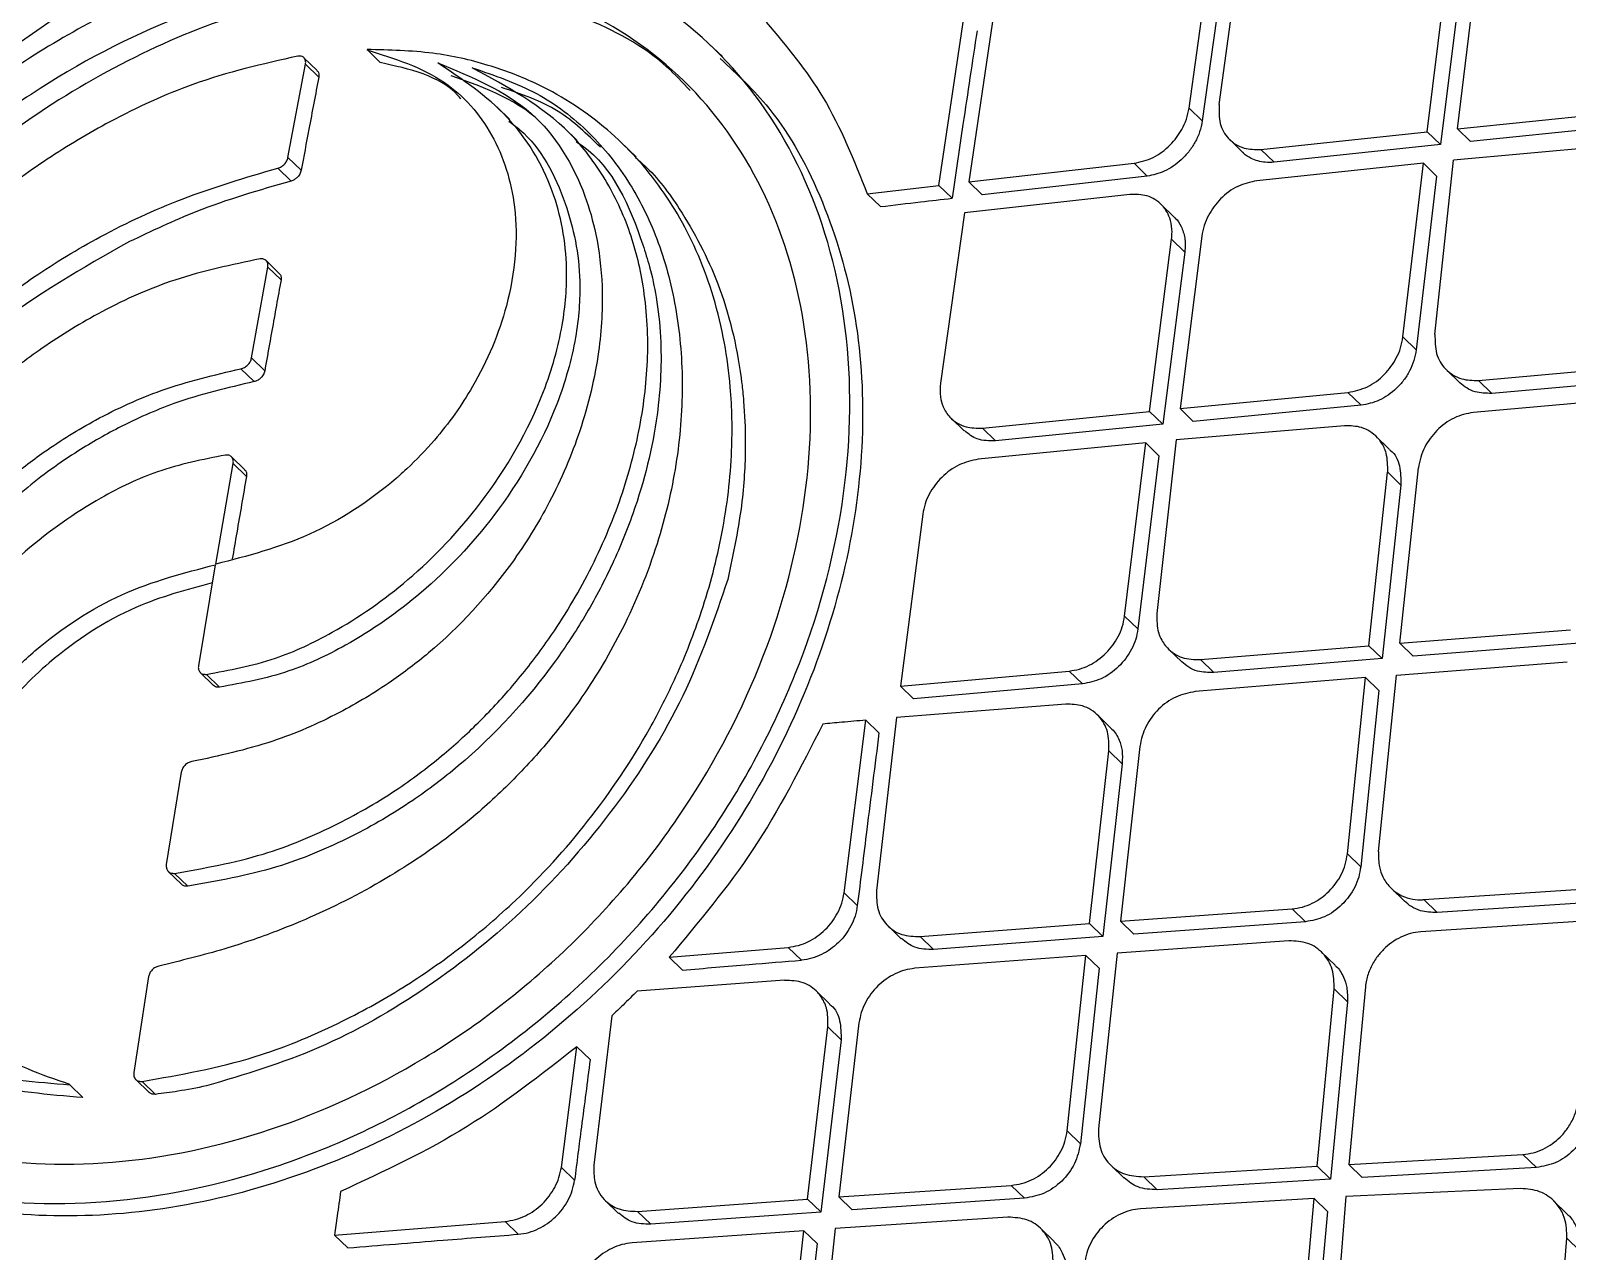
# Model space of a CAD drawing. Extents: x 400 to 501, y 484 to 634.
# Drawn here: x 487.409 to 488.8, y 518.386 to 519.491 of the extents above; entities that cross this region are included whole.
import ezdxf

# ---------------------------------------------------------------- set-up
doc = ezdxf.new("R2010")
doc.units = 0
doc.header["$MEASUREMENT"] = 0
doc.layers.add('DIM', color=3, linetype='Continuous')
doc.layers.add('GEOMETRY', color=3, linetype='Continuous', lineweight=25)

# ---------------------------------------------------------------- blocks, each defined once
blk = doc.blocks.new('2026 GRANDEE')
at = {"layer": 'GEOMETRY', "ltscale": 16}
for p, q in [((38.0328, -77.4193), (38.0542, -77.2648)), ((38.06, -77.4162), (38.0812, -77.2615)), ((38.0662, -77.2764), (38.0447, -77.4309)), ((38.2757, -77.438), (38.295, -77.2814)), ((38.2483, -77.4408), (38.2678, -77.2844)), ((38.2798, -77.2961), (38.2603, -77.4524)), ((37.0073, -77.3369), (36.8959, -77.4144)), ((37.856, -77.3329), (37.8333, -77.4862)), ((37.8062, -77.4894), (37.8289, -77.3377)), ((37.6103, -77.3726), (37.5977, -77.3608)), ((37.2433, -77.3854), (37.2313, -77.3737)), ((37.3005, -77.378), (37.2885, -77.3663)), ((37.2169, -77.4641), (37.2328, -77.3796)), ((37.2448, -77.3913), (37.2328, -77.3796)), ((37.4179, -77.4298), (37.406, -77.4182)), ((38.0328, -77.4193), (38.0447, -77.4309)), ((38.2757, -77.438), (38.4268, -77.4226)), ((38.4388, -77.4342), (38.2877, -77.4496)), ((37.4787, -77.4486), (37.4667, -77.437)), ((38.0696, -77.4479), (38.0815, -77.4595)), ((38.0978, -77.4568), (38.2483, -77.4408)), ((38.2483, -77.4408), (38.2603, -77.4524)), ((38.2877, -77.4496), (38.2757, -77.438)), ((37.5321, -77.4636), (37.5202, -77.452)), ((38.1097, -77.4684), (38.0978, -77.4568)), ((38.2603, -77.4524), (38.1097, -77.4684)), ((38.4239, -77.4528), (38.2723, -77.4665)), ((37.2198, -77.4854), (37.2078, -77.4737)), ((37.2289, -77.4757), (37.2169, -77.4641)), ((37.8333, -77.4862), (37.9829, -77.4693)), ((37.9829, -77.4693), (37.9949, -77.481)), ((38.2449, -77.4693), (38.0941, -77.4851)), ((38.2263, -77.6266), (38.2449, -77.4693)), ((38.2568, -77.4809), (38.2449, -77.4693)), ((38.2554, -77.6243), (38.2723, -77.4665)), ((37.7414, -77.4969), (37.8062, -77.4894)), ((37.8062, -77.4894), (37.8182, -77.501)), ((37.8333, -77.4862), (37.8453, -77.4979)), ((37.9949, -77.481), (37.8453, -77.4979)), ((38.2568, -77.4809), (38.2384, -77.6383)), ((37.7533, -77.5086), (37.7414, -77.4969)), ((37.9791, -77.4975), (37.8293, -77.5142)), ((37.8293, -77.5142), (37.8077, -77.6685)), ((38.0193, -77.518), (38.0072, -77.5063)), ((37.997, -77.694), (38.0169, -77.5381)), ((38.0169, -77.5381), (38.0289, -77.5497)), ((38.0443, -77.5352), (38.0246, -77.6913)), ((37.209, -77.569), (37.1971, -77.5574)), ((38.0289, -77.5497), (38.009, -77.7057)), ((37.1839, -77.6456), (37.1987, -77.5634)), ((37.2106, -77.575), (37.1987, -77.5634)), ((38.2263, -77.6266), (38.2384, -77.6383)), ((37.1862, -77.667), (37.1743, -77.6554)), ((37.1959, -77.6573), (37.1839, -77.6456)), ((38.2659, -77.6564), (38.2779, -77.6681)), ((38.2948, -77.666), (38.4463, -77.6525)), ((38.3068, -77.6777), (38.2948, -77.666)), ((38.4583, -77.6642), (38.3068, -77.6777)), ((38.0246, -77.6913), (38.1766, -77.6768)), ((38.1766, -77.6768), (38.1886, -77.6885)), ((38.4434, -77.6815), (38.2902, -77.6949)), ((37.8456, -77.7091), (37.997, -77.694)), ((37.997, -77.694), (38.009, -77.7057)), ((38.0246, -77.6913), (38.0366, -77.703)), ((38.1886, -77.6885), (38.0366, -77.703)), ((37.8173, -77.7002), (37.8292, -77.7117)), ((37.8456, -77.7091), (37.8576, -77.7208)), ((38.009, -77.7057), (37.8576, -77.7208)), ((38.1736, -77.707), (38.0211, -77.7198)), ((37.9935, -77.7224), (37.8418, -77.7373)), ((37.9744, -77.8793), (37.9935, -77.7224)), ((37.9935, -77.7224), (38.0055, -77.7341)), ((38.0211, -77.7198), (38.0037, -77.8771)), ((38.214, -77.7282), (38.202, -77.7165)), ((37.1777, -77.7468), (37.1657, -77.7351)), ((38.0055, -77.7341), (37.9864, -77.8909)), ((37.1517, -77.8323), (37.1674, -77.7412)), ((37.1793, -77.7529), (37.1674, -77.7412)), ((38.1955, -77.9062), (38.2125, -77.7491)), ((38.2126, -77.7491), (38.2246, -77.7608)), ((38.2235, -77.904), (38.2405, -77.7451)), ((38.2246, -77.7608), (38.2076, -77.9179)), ((37.7916, -77.7871), (37.7714, -77.9427)), ((37.1511, -77.8329), (37.1358, -77.9243)), ((37.9744, -77.8793), (37.9864, -77.8909)), ((38.2235, -77.904), (38.378, -77.8918)), ((38.0432, -77.9188), (38.1955, -77.9062)), ((38.2076, -77.9179), (38.1955, -77.9062)), ((38.2356, -77.9157), (38.2235, -77.904)), ((38.3901, -77.9036), (38.2356, -77.9157)), ((38.0141, -77.9092), (38.0262, -77.9209)), ((38.0432, -77.9188), (38.0552, -77.9305)), ((38.2076, -77.9179), (38.0552, -77.9305)), ((38.2205, -77.9329), (38.3752, -77.9209)), ((37.1375, -77.9305), (37.1494, -77.9421)), ((37.1549, -77.9438), (37.143, -77.9321)), ((37.7714, -77.9427), (37.9243, -77.9291)), ((37.9243, -77.9291), (37.9363, -77.9407)), ((38.1925, -77.9351), (38.0384, -77.9477)), ((38.1761, -78.0946), (38.1925, -77.9351)), ((38.1925, -77.9351), (38.2046, -77.9468)), ((38.2044, -78.0925), (38.2205, -77.9329)), ((37.7714, -77.9427), (37.7834, -77.9544)), ((37.9363, -77.9407), (37.7834, -77.9544)), ((38.2046, -77.9468), (38.1882, -78.1063)), ((37.9211, -77.9591), (37.7678, -77.9711)), ((37.7204, -78.1299), (37.74, -77.9736)), ((37.74, -77.9736), (37.752, -77.9852)), ((37.7678, -77.9711), (37.7498, -78.1279)), ((37.9617, -77.9804), (37.9497, -77.9687)), ((37.9426, -78.1578), (37.9602, -78.0013)), ((37.9602, -78.0013), (37.9722, -78.013)), ((37.9883, -77.9975), (37.9707, -78.1557)), ((37.9722, -78.013), (37.9546, -78.1695)), ((37.1202, -78.0208), (37.1067, -78.1043)), ((38.1761, -78.0946), (38.1882, -78.1063)), ((37.1085, -78.1106), (37.1204, -78.1222)), ((37.1262, -78.1239), (37.1142, -78.1123)), ((37.7324, -78.1415), (37.7204, -78.1299)), ((38.2156, -78.1258), (38.2277, -78.1375)), ((38.2453, -78.1361), (38.4015, -78.1257)), ((38.2574, -78.1478), (38.2453, -78.1361)), ((38.4136, -78.1374), (38.2574, -78.1478)), ((37.7893, -78.1696), (37.9426, -78.1578)), ((37.9426, -78.1578), (37.9546, -78.1695)), ((37.9707, -78.1557), (38.1261, -78.1444)), ((37.9707, -78.1557), (37.9828, -78.1674)), ((38.1381, -78.1561), (37.9828, -78.1674)), ((38.1261, -78.1444), (38.1381, -78.1561)), ((38.3989, -78.155), (38.2425, -78.1652)), ((37.7602, -78.1599), (37.7722, -78.1715)), ((37.7893, -78.1696), (37.8014, -78.1813)), ((37.9546, -78.1695), (37.8014, -78.1813)), ((37.5621, -78.1883), (37.6699, -78.1793)), ((37.6699, -78.1793), (37.6819, -78.1909)), ((37.9676, -78.1845), (37.9507, -78.3435)), ((38.1231, -78.1734), (37.9676, -78.1845)), ((38.1649, -78.1954), (38.1528, -78.1837)), ((37.5741, -78.1999), (37.5621, -78.1883)), ((37.9394, -78.1866), (37.7845, -78.1983)), ((37.9223, -78.3453), (37.9394, -78.1866)), ((37.9515, -78.1983), (37.9344, -78.3571)), ((37.9514, -78.1983), (37.9394, -78.1866)), ((37.0907, -78.2058), (37.0773, -78.2927)), ((37.6666, -78.2091), (37.5331, -78.2189)), ((37.7073, -78.2306), (37.6953, -78.2189)), ((38.1488, -78.3775), (38.1641, -78.217)), ((38.1641, -78.217), (38.1761, -78.2287)), ((38.1924, -78.2151), (38.1774, -78.3758)), ((37.51, -78.2413), (37.4939, -78.3766)), ((38.1761, -78.2287), (38.1609, -78.3893)), ((37.6874, -78.4073), (37.7057, -78.2514)), ((37.7057, -78.2514), (37.7177, -78.2631)), ((37.7339, -78.2477), (37.7157, -78.4053)), ((37.4644, -78.3785), (37.4785, -78.2693)), ((37.4785, -78.2693), (37.4905, -78.2809)), ((37.7177, -78.2631), (37.6994, -78.419)), ((37.0313, -78.3154), (37.0193, -78.3038)), ((37.0791, -78.2989), (37.0911, -78.3106)), ((37.0969, -78.3124), (37.0849, -78.3007)), ((37.9223, -78.3453), (37.9344, -78.3571)), ((37.4644, -78.3785), (37.4764, -78.3901)), ((37.9618, -78.3766), (37.9739, -78.3884)), ((37.9917, -78.3871), (38.1488, -78.3775)), ((38.1488, -78.3775), (38.1609, -78.3892)), ((38.1774, -78.3758), (38.3351, -78.3668)), ((38.1774, -78.3758), (38.1895, -78.3876)), ((38.3472, -78.3786), (38.1895, -78.3876)), ((38.3351, -78.3668), (38.3472, -78.3786)), ((38.0038, -78.3988), (37.9917, -78.3871)), ((38.1609, -78.3893), (38.0038, -78.3988)), ((37.5334, -78.4184), (37.6874, -78.4073)), ((37.6874, -78.4073), (37.6994, -78.4189)), ((37.7157, -78.4053), (37.8718, -78.3948)), ((37.7157, -78.4053), (37.7277, -78.417)), ((37.8839, -78.4065), (37.7277, -78.417)), ((37.8718, -78.3948), (37.8839, -78.4065)), ((38.1461, -78.4067), (37.9888, -78.4161)), ((38.1315, -78.5678), (38.1461, -78.4067)), ((38.1582, -78.4185), (38.1461, -78.4067)), ((38.1747, -78.405), (38.1618, -78.5667)), ((38.3329, -78.3977), (38.1747, -78.405)), ((37.5042, -78.4085), (37.5163, -78.4202)), ((37.5334, -78.4184), (37.5455, -78.43)), ((37.6994, -78.419), (37.5455, -78.43)), ((38.1582, -78.4185), (38.1436, -78.5796)), ((38.3749, -78.4205), (38.3628, -78.4087)), ((37.2591, -78.4398), (37.4134, -78.4275)), ((37.4254, -78.4391), (37.4134, -78.4275)), ((37.6841, -78.4359), (37.5284, -78.4469)), ((37.6663, -78.5939), (37.6841, -78.4359)), ((37.6841, -78.4359), (37.6961, -78.4476)), ((37.7124, -78.434), (37.6948, -78.5922)), ((37.8688, -78.4236), (37.7124, -78.434)), ((37.9106, -78.4458), (37.8985, -78.434)), ((37.2591, -78.4398), (37.2711, -78.4514)), ((37.6961, -78.4476), (37.6784, -78.6057)), ((38.362, -78.604), (38.3748, -78.4427)), ((38.3748, -78.4427), (38.3869, -78.4545))]:
    blk.add_line(p, q, dxfattribs=at)
for points, knots in [([(39.3344, -73.6754), (39.0943, -73.989), (38.614, -74.6164), (37.8515, -75.526), (37.0585, -76.4108), (36.2329, -77.2665), (35.3771, -78.0921), (34.4922, -78.8851), (33.5825, -79.6476), (32.9551, -80.1279), (32.6415, -80.3679)], [0, 0, 0, 0, 0.124824, 0.249783, 0.374855, 0.499996, 0.625137, 0.750211, 0.875173, 1, 1, 1, 1]), ([(40.1497, -73.709), (40.0127, -73.8419), (39.7344, -74.112), (39.3257, -74.5096), (38.9336, -74.8911), (38.5729, -75.2424), (38.2434, -75.5632), (37.9632, -75.8359), (37.7285, -76.0643), (37.5351, -76.2523), (37.361, -76.4215), (37.2052, -76.5728), (37.0576, -76.7162), (36.8887, -76.8801), (36.6825, -77.0802), (36.4323, -77.3228), (36.1506, -77.5956), (35.8375, -77.8988), (35.4928, -78.2323), (35.1244, -78.5882), (34.7337, -78.9655), (34.3219, -79.3632), (33.8821, -79.7881), (33.4291, -80.2259), (33.123, -80.5224), (32.9727, -80.668)], [0, 0, 0, 0, 0.057285, 0.116397, 0.171134, 0.221513, 0.267531, 0.309184, 0.338855, 0.365836, 0.39013, 0.411737, 0.431012, 0.451894, 0.482374, 0.517226, 0.556449, 0.600044, 0.64801, 0.700352, 0.753718, 0.810985, 0.872139, 0.937203, 1, 1, 1, 1]), ([(36.6465, -77.753), (36.6725, -77.7051), (36.7246, -77.6093), (36.8396, -77.481), (36.972, -77.3749), (37.1165, -77.299), (37.2628, -77.2594), (37.402, -77.2595), (37.5251, -77.2999), (37.6247, -77.3778), (37.6944, -77.4888), (37.7289, -77.6253), (37.7251, -77.7772), (37.6823, -77.9329), (37.603, -78.0812), (37.4917, -78.2114), (37.3562, -78.3149), (37.2056, -78.3844), (37.0511, -78.416), (36.9037, -78.4085), (36.7744, -78.3627), (36.6728, -78.2824), (36.6054, -78.1734), (36.5778, -78.0432), (36.588, -77.8996), (36.627, -77.8019), (36.6465, -77.753)], [0, 0, 0, 0, 0.041607, 0.083241, 0.124868, 0.166463, 0.208051, 0.249701, 0.291426, 0.333201, 0.37497, 0.4167, 0.458391, 0.500024, 0.541607, 0.583193, 0.624799, 0.666416, 0.708056, 0.749714, 0.791382, 0.833124, 0.874939, 0.916728, 0.958401, 1, 1, 1, 1]), ([(36.6768, -77.7574), (36.7012, -77.7124), (36.75, -77.6223), (36.8579, -77.5018), (36.9823, -77.4022), (37.118, -77.3312), (37.2556, -77.2943), (37.3864, -77.2946), (37.5021, -77.3328), (37.5958, -77.406), (37.6611, -77.5101), (37.6933, -77.638), (37.6895, -77.7803), (37.6492, -77.9262), (37.5746, -78.0653), (37.4701, -78.1874), (37.3429, -78.2846), (37.2018, -78.35), (37.057, -78.3799), (36.9189, -78.3731), (36.7978, -78.3302), (36.7024, -78.2548), (36.639, -78.1525), (36.6129, -78.0301), (36.6223, -77.8951), (36.6587, -77.8033), (36.6768, -77.7574)], [0, 0, 0, 0, 0.04161, 0.083271, 0.124923, 0.166513, 0.208078, 0.24971, 0.291446, 0.33324, 0.375013, 0.41673, 0.458406, 0.500035, 0.541625, 0.583217, 0.624828, 0.666452, 0.708096, 0.749746, 0.791398, 0.83314, 0.874969, 0.916762, 0.958421, 1, 1, 1, 1]), ([(37.581, -77.4035), (37.5742, -77.3962), (37.5473, -77.3671), (37.4852, -77.3349), (37.398, -77.3091), (37.3012, -77.3059), (37.1998, -77.3233), (37.0968, -77.3613), (36.9963, -77.4172), (36.9017, -77.4891), (36.8166, -77.5739), (36.7429, -77.6684), (36.7073, -77.7362), (36.6895, -77.77)], [0, 0, 0, 0, 0.032635, 0.129207, 0.226183, 0.322566, 0.419507, 0.516148, 0.612789, 0.709398, 0.806129, 0.903164, 1, 1, 1, 1]), ([(37.65, -77.3417), (37.6683, -77.3634), (37.7063, -77.4088), (37.7294, -77.4668), (37.7414, -77.4969)], [0, 0, 0, 0, 0.480997, 1, 1, 1, 1]), ([(37.8408, -77.3493), (37.8365, -77.3776), (37.8289, -77.428), (37.8215, -77.4787), (37.8182, -77.501)], [0, 0, 0, 0, 0.56, 1, 1, 1, 1]), ([(37.2258, -77.3723), (37.1941, -77.3795), (37.1373, -77.3923), (37.0608, -77.4276), (36.9991, -77.4643), (36.9463, -77.5029), (36.8892, -77.5527), (36.8293, -77.6172), (36.7803, -77.6862), (36.7452, -77.7494), (36.72, -77.8064), (36.7006, -77.868), (36.6901, -77.9262), (36.6874, -77.9739), (36.6887, -78.0084), (36.6922, -78.0383), (36.6979, -78.067), (36.7072, -78.0973), (36.7186, -78.1251), (36.732, -78.1505), (36.7557, -78.1864), (36.7959, -78.2292), (36.8584, -78.2688), (36.933, -78.2965), (36.9891, -78.3012), (37.0193, -78.3038)], [0, 0, 0, 0, 0.06982, 0.125018, 0.168081, 0.209756, 0.250069, 0.311171, 0.374952, 0.41105, 0.452572, 0.499902, 0.544751, 0.580563, 0.607253, 0.624872, 0.651748, 0.677715, 0.702742, 0.726805, 0.749889, 0.811738, 0.874793, 0.932596, 1, 1, 1, 1]), ([(37.6083, -77.3745), (37.6236, -77.3888), (37.6619, -77.4246), (37.7036, -77.5025), (37.733, -77.6017), (37.7406, -77.7116), (37.7263, -77.827), (37.6907, -77.943), (37.6345, -78.0548), (37.5596, -78.1581), (37.469, -78.2485), (37.366, -78.323), (37.2546, -78.3785), (37.1393, -78.4133), (37.0249, -78.426), (36.9159, -78.4172), (36.8182, -78.3858), (36.746, -78.3463), (36.7146, -78.3115), (36.7044, -78.3002)], [0, 0, 0, 0, 0.0412434, 0.1033253, 0.1650449, 0.227111, 0.2889932, 0.3508741, 0.4129274, 0.4746542, 0.5367461, 0.5985251, 0.6604909, 0.7225063, 0.7843082, 0.8463892, 0.9080984, 0.9701605, 1, 1, 1, 1]), ([(37.0849, -78.3007), (37.1191, -78.2947), (37.1785, -78.2843), (37.258, -78.2517), (37.3206, -78.2172), (37.3746, -78.1795), (37.432, -78.1303), (37.4912, -78.0654), (37.538, -77.9955), (37.5706, -77.9309), (37.5938, -77.8716), (37.6119, -77.8026), (37.6199, -77.7343), (37.6187, -77.6768), (37.6125, -77.6306), (37.6029, -77.5907), (37.5893, -77.5529), (37.5725, -77.519), (37.5459, -77.4779), (37.504, -77.4333), (37.45, -77.3991), (37.3969, -77.3791), (37.3467, -77.3677), (37.3086, -77.3668), (37.2885, -77.3663)], [0, 0, 0, 0, 0.071765, 0.125006, 0.16829, 0.20998, 0.250058, 0.311062, 0.374943, 0.409259, 0.450926, 0.499892, 0.55297, 0.594623, 0.624816, 0.657688, 0.689468, 0.720167, 0.749798, 0.811119, 0.874697, 0.911518, 0.953228, 1, 1, 1, 1]), ([(37.3527, -77.3785), (37.383, -77.3909), (37.4413, -77.4149), (37.4812, -77.4798), (37.4972, -77.5363), (37.5029, -77.5832), (37.4996, -77.6431), (37.4839, -77.7097), (37.4562, -77.7747), (37.4129, -77.8448), (37.3625, -77.8997), (37.3073, -77.9416), (37.2602, -77.9698), (37.1992, -77.9963), (37.1543, -78.0059), (37.1299, -78.0111)], [0, 0, 0, 0, 0.129754, 0.249537, 0.294656, 0.351578, 0.419906, 0.500034, 0.573309, 0.63936, 0.749656, 0.792268, 0.848294, 0.917243, 1, 1, 1, 1]), ([(37.143, -77.9321), (37.1638, -77.9283), (37.2022, -77.9212), (37.2649, -77.8919), (37.3301, -77.8465), (37.3992, -77.7732), (37.4459, -77.6915), (37.4666, -77.6183), (37.4716, -77.5556), (37.4586, -77.4879), (37.4181, -77.4226), (37.3748, -77.3934), (37.3527, -77.3785)], [0, 0, 0, 0, 0.0827335, 0.1518486, 0.2504671, 0.3618938, 0.499977, 0.5788338, 0.6470048, 0.7497911, 0.872792, 1, 1, 1, 1]), ([(37.2884, -77.3666), (37.3132, -77.3744), (37.3593, -77.3889), (37.4049, -77.4411), (37.4274, -77.511), (37.4208, -77.5925), (37.3902, -77.6659), (37.3555, -77.7146), (37.3311, -77.74), (37.3194, -77.7507), (37.3162, -77.7535), (37.3154, -77.7542), (37.2911, -77.7752), (37.2366, -77.8104), (37.1801, -77.825), (37.1517, -77.8323)], [0, 0, 0, 0, 0.134297, 0.249137, 0.364308, 0.498759, 0.6074, 0.685672, 0.73276, 0.744881, 0.748075, 0.749211, 0.74935, 0.874263, 1, 1, 1, 1]), ([(37.2328, -77.3796), (37.2329, -77.3785), (37.2331, -77.3763), (37.2316, -77.3737), (37.2291, -77.3721), (37.2269, -77.3722), (37.2258, -77.3723)], [0, 0, 0, 0, 0.250537, 0.5005, 0.750359, 1, 1, 1, 1]), ([(37.3734, -77.411), (37.3726, -77.41), (37.3552, -77.3901), (37.3271, -77.384), (37.3004, -77.3782)], [0, 0, 0, 0, 0.0499501, 1, 1, 1, 1]), ([(37.3837, -77.3829), (37.4037, -77.3897), (37.4431, -77.403), (37.4908, -77.4399), (37.5276, -77.4861), (37.5542, -77.5409), (37.5702, -77.603), (37.5757, -77.6708), (37.57, -77.7418), (37.5525, -77.8162), (37.5234, -77.8876), (37.4877, -77.9481), (37.4513, -77.9955), (37.4149, -78.0346), (37.3696, -78.0748), (37.3119, -78.1151), (37.2546, -78.1451), (37.2027, -78.1665), (37.1555, -78.1828), (37.1198, -78.1914), (37.0999, -78.1962)], [0, 0, 0, 0, 0.065194, 0.128364, 0.190127, 0.250499, 0.313175, 0.375745, 0.438233, 0.500702, 0.568919, 0.62554, 0.667532, 0.70929, 0.75054, 0.809494, 0.875552, 0.906193, 0.947652, 1, 1, 1, 1]), ([(37.1142, -78.1123), (37.141, -78.1076), (37.1906, -78.0989), (37.2593, -78.0704), (37.3142, -78.0385), (37.3569, -78.0062), (37.3918, -77.9742), (37.4227, -77.9406), (37.4563, -77.8972), (37.4898, -77.8422), (37.5182, -77.7772), (37.5362, -77.7116), (37.5443, -77.6466), (37.5411, -77.586), (37.5278, -77.5304), (37.5052, -77.4826), (37.4625, -77.4255), (37.4154, -77.4), (37.3837, -77.3829)], [0, 0, 0, 0, 0.0792119, 0.1470674, 0.2041538, 0.2498411, 0.2886851, 0.3287797, 0.3697505, 0.4336024, 0.5002019, 0.5626948, 0.6251904, 0.6923632, 0.7499769, 0.8109129, 0.8729076, 1, 1, 1, 1]), ([(37.2448, -77.3913), (37.2418, -77.407), (37.2364, -77.4351), (37.2312, -77.4633), (37.2289, -77.4757)], [0, 0, 0, 0, 0.56, 1, 1, 1, 1]), ([(37.2431, -77.3855), (37.2434, -77.3857), (37.2443, -77.3863), (37.245, -77.3884), (37.2448, -77.3903), (37.2448, -77.3913)], [0, 0, 0, 0, 0.1486348, 0.573709, 1, 1, 1, 1]), ([(37.4512, -77.4383), (37.4505, -77.4375), (37.4286, -77.4129), (37.3961, -77.4013), (37.3647, -77.3901)], [0, 0, 0, 0, 0.031903, 1, 1, 1, 1]), ([(37.4998, -77.4548), (37.4877, -77.443), (37.4625, -77.4183), (37.4281, -77.4067), (37.4102, -77.4007)], [0, 0, 0, 0, 0.479377, 1, 1, 1, 1]), ([(37.9829, -77.4693), (37.9888, -77.468), (38.0004, -77.4654), (38.0159, -77.4537), (38.0254, -77.4409), (38.0308, -77.4292), (38.0321, -77.4227), (38.0328, -77.4193)], [0, 0, 0, 0, 0.251333, 0.49913, 0.724415, 0.856033, 1, 1, 1, 1]), ([(38.06, -77.4162), (38.0598, -77.4221), (38.0596, -77.4338), (38.0665, -77.4457), (38.0748, -77.4524), (38.0843, -77.4568), (38.0925, -77.4568), (38.0978, -77.4568)], [0, 0, 0, 0, 0.249842, 0.499344, 0.639019, 0.769178, 1, 1, 1, 1]), ([(37.4168, -77.4311), (37.4202, -77.4337), (37.444, -77.4515), (37.4697, -77.5), (37.4836, -77.5667), (37.4786, -77.6296), (37.458, -77.7028), (37.4113, -77.7846), (37.3422, -77.8581), (37.2769, -77.9035), (37.2142, -77.9329), (37.1758, -77.9399), (37.1549, -77.9438)], [0, 0, 0, 0, 0.022856, 0.160067, 0.275354, 0.351677, 0.439906, 0.594773, 0.719528, 0.829964, 0.907358, 1, 1, 1, 1]), ([(38.0447, -77.4309), (38.0441, -77.4342), (38.0428, -77.4408), (38.0384, -77.4504), (38.0327, -77.4589), (38.0237, -77.4685), (38.0109, -77.4775), (38.0001, -77.4799), (37.9949, -77.481)], [0, 0, 0, 0, 0.140711, 0.276987, 0.408836, 0.536265, 0.776808, 1, 1, 1, 1]), ([(37.4778, -77.4497), (37.4798, -77.451), (37.5103, -77.4709), (37.5293, -77.5148), (37.5452, -77.565), (37.5511, -77.5927), (37.556, -77.6368), (37.553, -77.7024), (37.5356, -77.7733), (37.5105, -77.8343), (37.4868, -77.8789), (37.4451, -77.9425), (37.3921, -78.0002), (37.3268, -78.0497), (37.2717, -78.0819), (37.2028, -78.1105), (37.153, -78.1192), (37.1262, -78.1239)], [0, 0, 0, 0, 0.009547, 0.148014, 0.174038, 0.208655, 0.251838, 0.332314, 0.431976, 0.486156, 0.5377, 0.586268, 0.715476, 0.767542, 0.832563, 0.909829, 1, 1, 1, 1]), ([(38.1097, -77.4684), (38.107, -77.4685), (38.0996, -77.4689), (38.0902, -77.4658), (38.0837, -77.4621), (38.0818, -77.4596), (38.0816, -77.4594)], [0, 0, 0, 0, 0.248705, 0.681632, 0.96816, 1, 1, 1, 1]), ([(36.9197, -78.2829), (36.8995, -78.2756), (36.8593, -78.2612), (36.8107, -78.224), (36.7729, -78.1776), (36.7467, -78.1228), (36.732, -78.0619), (36.7279, -77.9748), (36.747, -77.8788), (36.79, -77.7837), (36.8341, -77.7153), (36.8844, -77.6566), (36.9358, -77.6094), (36.9898, -77.5691), (37.0505, -77.5325), (37.1249, -77.498), (37.1789, -77.4822), (37.2078, -77.4737)], [0, 0, 0, 0, 0.063374, 0.126016, 0.188529, 0.250442, 0.313233, 0.375705, 0.500277, 0.569246, 0.633507, 0.694135, 0.750208, 0.796792, 0.853759, 0.921501, 1, 1, 1, 1]), ([(37.2078, -77.4737), (37.2089, -77.4734), (37.211, -77.4726), (37.2138, -77.4702), (37.216, -77.4672), (37.2166, -77.4651), (37.2169, -77.4641)], [0, 0, 0, 0, 0.253013, 0.503608, 0.752579, 1, 1, 1, 1]), ([(37.2289, -77.4757), (37.2285, -77.4769), (37.2278, -77.4793), (37.2253, -77.4823), (37.2226, -77.4844), (37.2207, -77.4851), (37.2198, -77.4854)], [0, 0, 0, 0, 0.2794097, 0.5589662, 0.7791246, 1, 1, 1, 1]), ([(37.5316, -77.4642), (37.5343, -77.4665), (37.5496, -77.4796), (37.5767, -77.5163), (37.6097, -77.5787), (37.6236, -77.6354), (37.6279, -77.6694), (37.6287, -77.6765), (37.6303, -77.6939), (37.6316, -77.7267), (37.629, -77.7804), (37.6201, -77.8224), (37.6151, -77.8461)], [0, 0, 0, 0, 0.028912, 0.165033, 0.364286, 0.58157, 0.594487, 0.611403, 0.632317, 0.719015, 0.841598, 1, 1, 1, 1]), ([(37.2198, -77.4854), (37.191, -77.4937), (37.1418, -77.5078), (37.0933, -77.5308), (37.0733, -77.5403)], [0, 0, 0, 0, 0.586688, 1, 1, 1, 1]), ([(38.0941, -77.4851), (38.0883, -77.4864), (38.0766, -77.4889), (38.0608, -77.5008), (38.0512, -77.5139), (38.0461, -77.5257), (38.0449, -77.532), (38.0443, -77.5352)], [0, 0, 0, 0, 0.250143, 0.499251, 0.736704, 0.865247, 1, 1, 1, 1]), ([(37.7533, -77.5086), (37.7654, -77.5071), (37.787, -77.5046), (37.8087, -77.5021), (37.8182, -77.501)], [0, 0, 0, 0, 0.56, 1, 1, 1, 1]), ([(38.0169, -77.5381), (38.0171, -77.5359), (38.0177, -77.53), (38.016, -77.5188), (38.0104, -77.5086), (38.0022, -77.502), (37.9927, -77.4975), (37.9845, -77.4975), (37.9791, -77.4975)], [0, 0, 0, 0, 0.093397, 0.250708, 0.499939, 0.634938, 0.763449, 1, 1, 1, 1]), ([(38.0192, -77.5181), (38.0196, -77.5184), (38.0223, -77.5205), (38.026, -77.5267), (38.0296, -77.537), (38.0292, -77.5453), (38.0289, -77.5497)], [0, 0, 0, 0, 0.040233, 0.327624, 0.647565, 1, 1, 1, 1]), ([(37.0733, -77.5403), (37.0309, -77.5643), (36.9554, -77.607), (36.8626, -77.6989), (36.8232, -77.7643), (36.8035, -77.797)], [0, 0, 0, 0, 0.391322, 0.696056, 1, 1, 1, 1]), ([(37.1916, -77.5559), (37.1659, -77.5612), (37.118, -77.5711), (37.0512, -77.6006), (36.997, -77.6337), (36.954, -77.6667), (36.9186, -77.6993), (36.8872, -77.7331), (36.8377, -77.7954), (36.7954, -77.8717), (36.7689, -77.9558), (36.7589, -78.0193), (36.7605, -78.0784), (36.7729, -78.1332), (36.7954, -78.1808), (36.8387, -78.238), (36.8873, -78.2649), (36.9197, -78.2829)], [0, 0, 0, 0, 0.07834, 0.145777, 0.203106, 0.249968, 0.28944, 0.329948, 0.371278, 0.499991, 0.562545, 0.625022, 0.693138, 0.749874, 0.812208, 0.874712, 1, 1, 1, 1]), ([(37.1987, -77.5634), (37.1988, -77.5623), (37.1989, -77.56), (37.1974, -77.5574), (37.1949, -77.5558), (37.1927, -77.5558), (37.1916, -77.5559)], [0, 0, 0, 0, 0.250531, 0.500449, 0.750298, 1, 1, 1, 1]), ([(37.2089, -77.5692), (37.2092, -77.5693), (37.2101, -77.57), (37.2108, -77.5721), (37.2107, -77.5741), (37.2106, -77.575)], [0, 0, 0, 0, 0.150495, 0.574629, 1, 1, 1, 1]), ([(37.2106, -77.575), (37.2078, -77.5904), (37.2029, -77.6177), (37.198, -77.6452), (37.1959, -77.6573)], [0, 0, 0, 0, 0.56, 1, 1, 1, 1]), ([(38.1766, -77.6768), (38.1826, -77.6756), (38.1944, -77.6731), (38.2101, -77.6613), (38.2196, -77.6482), (38.2247, -77.6364), (38.2258, -77.63), (38.2264, -77.6266)], [0, 0, 0, 0, 0.25294, 0.499293, 0.73302, 0.862467, 1, 1, 1, 1]), ([(38.2554, -77.6243), (38.2554, -77.6303), (38.2555, -77.6421), (38.2629, -77.6543), (38.2715, -77.6612), (38.2814, -77.6658), (38.2896, -77.6659), (38.2948, -77.666)], [0, 0, 0, 0, 0.2497, 0.499214, 0.642051, 0.773272, 1, 1, 1, 1]), ([(38.2384, -77.6383), (38.2378, -77.6416), (38.2367, -77.648), (38.2327, -77.6574), (38.2273, -77.6659), (38.2185, -77.6757), (38.2054, -77.6851), (38.1941, -77.6874), (38.1886, -77.6885)], [0, 0, 0, 0, 0.134719, 0.26667, 0.395885, 0.522395, 0.766307, 1, 1, 1, 1]), ([(36.9519, -78.2885), (36.9209, -78.2751), (36.8601, -78.249), (36.8219, -78.1876), (36.8078, -78.143), (36.8026, -78.1178), (36.799, -78.0796), (36.8024, -78.0247), (36.8177, -77.9652), (36.8397, -77.9134), (36.861, -77.8745), (36.8979, -77.8196), (36.944, -77.7702), (36.9995, -77.7274), (37.046, -77.6987), (37.1061, -77.6713), (37.1502, -77.661), (37.1743, -77.6554)], [0, 0, 0, 0, 0.12746, 0.249501, 0.275267, 0.307517, 0.346177, 0.415837, 0.49999, 0.548295, 0.594048, 0.637018, 0.749672, 0.792361, 0.848381, 0.917299, 1, 1, 1, 1]), ([(37.1743, -77.6554), (37.1754, -77.6551), (37.1776, -77.6544), (37.1806, -77.652), (37.183, -77.649), (37.1836, -77.6467), (37.1839, -77.6456)], [0, 0, 0, 0, 0.250649, 0.500471, 0.750259, 1, 1, 1, 1]), ([(37.1862, -77.667), (37.162, -77.6727), (37.1209, -77.6823), (37.0664, -77.7065), (37.0198, -77.7333), (36.9766, -77.7651), (36.9341, -77.8052), (36.8956, -77.851), (36.8608, -77.9055), (36.8362, -77.9596), (36.8222, -78.0058), (36.8158, -78.0383), (36.8132, -78.0603), (36.8119, -78.0812), (36.812, -78.1037), (36.8147, -78.1301), (36.8195, -78.1537), (36.8287, -78.1833), (36.8447, -78.2168), (36.8647, -78.2382), (36.8742, -78.2485)], [0, 0, 0, 0, 0.096072, 0.163095, 0.217172, 0.287847, 0.349712, 0.418604, 0.494271, 0.576843, 0.633444, 0.676524, 0.705885, 0.721579, 0.761515, 0.798985, 0.833818, 0.865919, 0.936017, 1, 1, 1, 1]), ([(37.1959, -77.6573), (37.1955, -77.6585), (37.1947, -77.661), (37.1921, -77.6641), (37.1891, -77.6662), (37.1872, -77.6668), (37.1862, -77.667)], [0, 0, 0, 0, 0.279337, 0.558863, 0.77903, 1, 1, 1, 1]), ([(37.8077, -77.6685), (37.8074, -77.6726), (37.807, -77.6802), (37.81, -77.6907), (37.8153, -77.699), (37.8227, -77.7048), (37.8324, -77.7091), (37.8405, -77.7091), (37.8456, -77.7091)], [0, 0, 0, 0, 0.177215, 0.320576, 0.500158, 0.645888, 0.77792, 1, 1, 1, 1]), ([(38.3068, -77.6777), (38.3017, -77.6776), (38.2935, -77.6774), (38.284, -77.6732), (38.28, -77.6697), (38.278, -77.668)], [0, 0, 0, 0, 0.4705399, 0.7444399, 1, 1, 1, 1]), ([(38.2902, -77.6949), (38.2843, -77.6961), (38.2724, -77.6986), (38.2566, -77.7104), (38.247, -77.7237), (38.2421, -77.7356), (38.241, -77.7419), (38.2405, -77.7451)], [0, 0, 0, 0, 0.250483, 0.499397, 0.738213, 0.866351, 1, 1, 1, 1]), ([(37.8576, -77.7208), (37.8517, -77.7207), (37.8407, -77.7207), (37.833, -77.7144), (37.8294, -77.7114)], [0, 0, 0, 0, 0.52575, 1, 1, 1, 1]), ([(38.2126, -77.7491), (38.2126, -77.7431), (38.2126, -77.7333), (38.2078, -77.7233), (38.2027, -77.7168), (38.1968, -77.712), (38.1871, -77.7073), (38.1789, -77.7071), (38.1736, -77.707)], [0, 0, 0, 0, 0.249479, 0.414136, 0.499796, 0.639589, 0.769702, 1, 1, 1, 1]), ([(36.6905, -86.4596), (36.8381, -86.4165), (37.1307, -86.3312), (37.5611, -86.1898), (37.9886, -86.0371), (38.4208, -85.8678), (38.8567, -85.6806), (39.2868, -85.4779), (39.735, -85.2466), (40.1984, -84.9824), (40.6732, -84.681), (41.12, -84.3656), (41.5399, -84.0372), (41.9344, -83.6966), (42.3107, -83.3382), (42.669, -82.9614), (43.0096, -82.5663), (43.3373, -82.1464), (43.6515, -81.7006), (43.9514, -81.2277), (44.2143, -80.7659), (44.4449, -80.319), (44.6472, -79.8897), (44.8341, -79.4545), (45.0032, -79.0227), (45.156, -78.5954), (45.2974, -78.165), (45.3827, -77.8724), (45.4258, -77.7247)], [0, 0, 0, 0, 0.035525, 0.070388, 0.104613, 0.140366, 0.177593, 0.214175, 0.250155, 0.29407, 0.337324, 0.380018, 0.420328, 0.460404, 0.500344, 0.540322, 0.580441, 0.620795, 0.663303, 0.706365, 0.750082, 0.785996, 0.822507, 0.859661, 0.895376, 0.929604, 0.96447, 1, 1, 1, 1]), ([(37.1603, -77.7336), (37.1398, -77.7376), (37.1019, -77.7449), (37.0398, -77.7747), (36.974, -77.8212), (36.9044, -77.8942), (36.8563, -77.9756), (36.8347, -78.048), (36.8296, -78.1097), (36.8424, -78.1759), (36.8834, -78.2414), (36.9289, -78.2727), (36.9519, -78.2885)], [0, 0, 0, 0, 0.082274, 0.151495, 0.250332, 0.365358, 0.499812, 0.582327, 0.651616, 0.749665, 0.873373, 1, 1, 1, 1]), ([(37.1674, -77.7412), (37.1674, -77.7401), (37.1676, -77.7378), (37.1661, -77.7352), (37.1636, -77.7335), (37.1614, -77.7335), (37.1603, -77.7336)], [0, 0, 0, 0, 0.250592, 0.500462, 0.750281, 1, 1, 1, 1]), ([(37.8418, -77.7373), (37.836, -77.7386), (37.8242, -77.7411), (37.8083, -77.753), (37.7985, -77.7661), (37.7934, -77.7778), (37.7922, -77.784), (37.7916, -77.7871)], [0, 0, 0, 0, 0.249954, 0.499296, 0.740734, 0.868268, 1, 1, 1, 1]), ([(38.2138, -77.7284), (38.2143, -77.7287), (38.2192, -77.7319), (38.2244, -77.7432), (38.2245, -77.7549), (38.2246, -77.7608)], [0, 0, 0, 0, 0.047296, 0.523898, 1, 1, 1, 1]), ([(37.1793, -77.7529), (37.1764, -77.7698), (37.1721, -77.7947), (37.1678, -77.8197), (37.1665, -77.8276)], [0, 0, 0, 0, 0.682606, 1, 1, 1, 1]), ([(37.1775, -77.7469), (37.1778, -77.7471), (37.1788, -77.7478), (37.1795, -77.7499), (37.1794, -77.7519), (37.1793, -77.7529)], [0, 0, 0, 0, 0.162577, 0.580606, 1, 1, 1, 1]), ([(37.0194, -78.3035), (36.9936, -78.2946), (36.945, -78.2777), (36.8972, -78.2237), (36.8737, -78.1529), (36.8802, -78.0741), (36.9094, -78.0041), (36.9416, -77.9571), (36.9681, -77.9285), (37.0062, -77.8939), (37.0662, -77.8548), (37.1228, -77.8402), (37.1511, -77.8329)], [0, 0, 0, 0, 0.132033, 0.249113, 0.361943, 0.498691, 0.597233, 0.672135, 0.722671, 0.749381, 0.874278, 1, 1, 1, 1]), ([(41.2596, -77.8312), (41.1255, -78.0452), (40.8572, -78.4732), (40.4045, -79.0816), (39.9167, -79.6617), (39.3905, -80.2076), (38.828, -80.7163), (38.2326, -81.1858), (37.6101, -81.6194), (37.1739, -81.8747), (36.9558, -82.0023)], [0, 0, 0, 0, 0.125001, 0.250001, 0.375003, 0.499997, 0.624991, 0.749994, 0.874996, 1, 1, 1, 1]), ([(37.1484, -77.8493), (37.1252, -77.8555), (37.074, -77.869), (37.0059, -77.9134), (36.9549, -77.9659), (36.92, -78.0189), (36.8921, -78.0867), (36.8862, -78.1631), (36.9045, -78.2286), (36.9313, -78.2543), (36.9421, -78.2646)], [0, 0, 0, 0, 0.128138, 0.282462, 0.391706, 0.481515, 0.594142, 0.764681, 0.905002, 1, 1, 1, 1]), ([(37.6151, -77.8461), (37.603, -77.8816), (37.5788, -77.9525), (37.5153, -78.0537), (37.4364, -78.1437), (37.3446, -78.2175), (37.2454, -78.2744), (37.1772, -78.2947), (37.1431, -78.3048)], [0, 0, 0, 0, 0.169303, 0.338553, 0.507998, 0.672476, 0.836534, 1, 1, 1, 1]), ([(37.9243, -77.9291), (37.9273, -77.9286), (37.9334, -77.9277), (37.945, -77.923), (37.9581, -77.9137), (37.9677, -77.9006), (37.9727, -77.8888), (37.9739, -77.8825), (37.9744, -77.8793)], [0, 0, 0, 0, 0.129499, 0.256158, 0.499989, 0.736852, 0.865256, 1, 1, 1, 1]), ([(38.0037, -77.8771), (38.0036, -77.8831), (38.0035, -77.889), (38.0052, -77.8944), (38.0053, -77.8948), (38.0058, -77.8962), (38.0077, -77.9012), (38.0135, -77.9098), (38.0259, -77.9183), (38.0374, -77.9187), (38.0432, -77.9188)], [0, 0, 0, 0, 0.249811, 0.251872, 0.255751, 0.268966, 0.317212, 0.500414, 0.750161, 1, 1, 1, 1]), ([(37.9864, -77.8909), (37.9859, -77.8941), (37.9848, -77.9003), (37.9797, -77.9124), (37.9696, -77.9257), (37.9536, -77.9373), (37.942, -77.9396), (37.9363, -77.9407)], [0, 0, 0, 0, 0.130783, 0.259964, 0.512408, 0.758979, 1, 1, 1, 1]), ([(38.0552, -77.9305), (38.0501, -77.9304), (38.0419, -77.9303), (38.0323, -77.9261), (38.0282, -77.9225), (38.0263, -77.9207)], [0, 0, 0, 0, 0.460504, 0.740358, 1, 1, 1, 1]), ([(37.1358, -77.9243), (37.1357, -77.9255), (37.1356, -77.9277), (37.1371, -77.9304), (37.1396, -77.9321), (37.1418, -77.9321), (37.143, -77.9321)], [0, 0, 0, 0, 0.25059, 0.50046, 0.750279, 1, 1, 1, 1]), ([(37.1549, -77.9438), (37.1536, -77.9438), (37.1515, -77.9438), (37.1501, -77.9425), (37.1496, -77.942)], [0, 0, 0, 0, 0.590268, 1, 1, 1, 1]), ([(38.0384, -77.9477), (38.0324, -77.9489), (38.0205, -77.9512), (38.0045, -77.963), (37.9949, -77.9762), (37.9899, -77.988), (37.9889, -77.9943), (37.9883, -77.9975)], [0, 0, 0, 0, 0.252428, 0.499406, 0.740743, 0.868248, 1, 1, 1, 1]), ([(37.9602, -78.0013), (37.9602, -77.9954), (37.9603, -77.9835), (37.9529, -77.9711), (37.9444, -77.9641), (37.9345, -77.9594), (37.9263, -77.9592), (37.9211, -77.9591)], [0, 0, 0, 0, 0.249712, 0.499248, 0.643316, 0.774941, 1, 1, 1, 1]), ([(37.7011, -77.9771), (37.6815, -78.0158), (37.6436, -78.0907), (37.5887, -78.1565), (37.5621, -78.1883)], [0, 0, 0, 0, 0.516295, 1, 1, 1, 1]), ([(37.74, -77.9736), (37.7328, -77.9742), (37.7198, -77.9754), (37.7068, -77.9766), (37.7011, -77.9771)], [0, 0, 0, 0, 0.56, 1, 1, 1, 1]), ([(37.752, -77.9852), (37.7483, -78.0144), (37.7417, -78.0664), (37.7353, -78.1186), (37.7324, -78.1415)], [0, 0, 0, 0, 0.56, 1, 1, 1, 1]), ([(37.9616, -77.9806), (37.962, -77.9809), (37.9656, -77.9837), (37.9694, -77.9907), (37.9727, -78.0014), (37.9724, -78.0089), (37.9722, -78.013)], [0, 0, 0, 0, 0.050696, 0.403614, 0.679749, 1, 1, 1, 1]), ([(42.0109, -77.9934), (41.892, -78.1931), (41.6544, -78.5923), (41.2583, -79.1661), (40.835, -79.7182), (40.3828, -80.2445), (39.9009, -80.7405), (39.3899, -81.2062), (38.8503, -81.6421), (38.2851, -82.0479), (37.6993, -82.4266), (37.2931, -82.6524), (37.0899, -82.7654)], [0, 0, 0, 0, 0.100345, 0.20059, 0.300906, 0.400755, 0.500092, 0.599382, 0.699069, 0.799349, 0.899659, 1, 1, 1, 1]), ([(42.0254, -78.0022), (42.0172, -78.0162), (41.9955, -78.0528), (41.9562, -78.1196), (41.9104, -78.1971), (41.8652, -78.273), (41.826, -78.3375), (41.7883, -78.3984), (41.7498, -78.4596), (41.6794, -78.5702), (41.5772, -78.7267), (41.4062, -78.979), (41.1915, -79.2784), (40.9126, -79.6412), (40.6049, -80.013), (40.265, -80.3893), (39.8786, -80.7807), (39.4372, -81.1846), (38.9362, -81.5948), (38.4704, -81.9369), (38.0506, -82.2192), (37.7797, -82.389), (37.6011, -82.4962), (37.5174, -82.5455), (37.4331, -82.5944), (37.351, -82.6413), (37.2664, -82.6888), (37.1829, -82.7343), (37.1248, -82.7659), (37.098, -82.7805)], [0, 0, 0, 0, 0.007015, 0.018363, 0.033423, 0.04585, 0.056436, 0.065972, 0.076735, 0.087613, 0.12255, 0.157338, 0.219068, 0.281467, 0.354683, 0.427219, 0.500115, 0.591822, 0.685047, 0.779146, 0.840884, 0.903128, 0.916964, 0.930722, 0.945004, 0.958992, 0.971501, 0.986828, 1, 1, 1, 1]), ([(37.1298, -78.0111), (37.1287, -78.0114), (37.1265, -78.012), (37.1234, -78.0144), (37.1211, -78.0175), (37.1205, -78.0197), (37.1202, -78.0208)], [0, 0, 0, 0, 0.250653, 0.500476, 0.750262, 1, 1, 1, 1]), ([(38.1261, -78.1444), (38.1291, -78.144), (38.1353, -78.1432), (38.147, -78.1386), (38.1602, -78.1293), (38.1697, -78.1161), (38.1746, -78.1042), (38.1756, -78.0978), (38.1761, -78.0946)], [0, 0, 0, 0, 0.129742, 0.25647, 0.500083, 0.738299, 0.866314, 1, 1, 1, 1]), ([(38.2044, -78.0925), (38.2043, -78.0973), (38.2042, -78.1054), (38.2081, -78.1163), (38.2145, -78.1257), (38.224, -78.1326), (38.2345, -78.1359), (38.2417, -78.1365), (38.2449, -78.1361), (38.2453, -78.1361)], [0, 0, 0, 0, 0.194958, 0.333715, 0.499734, 0.704795, 0.856663, 0.984149, 1, 1, 1, 1]), ([(37.1067, -78.1043), (37.1067, -78.1055), (37.1066, -78.1078), (37.1082, -78.1106), (37.1108, -78.1123), (37.1131, -78.1123), (37.1142, -78.1123)], [0, 0, 0, 0, 0.250522, 0.500438, 0.750292, 1, 1, 1, 1]), ([(42.564, -78.1084), (42.4844, -78.244), (42.3329, -78.502), (42.1061, -78.8623), (41.8942, -79.1774), (41.7013, -79.4498), (41.53, -79.6807), (41.3825, -79.8717), (41.277, -80.0038), (41.2079, -80.0886), (41.1684, -80.1366), (41.116, -80.1997), (41.048, -80.2803), (40.962, -80.3803), (40.8745, -80.4798), (40.7251, -80.6461), (40.5617, -80.8203), (40.4067, -80.9776), (40.3379, -81.0459), (40.3075, -81.0758), (40.2941, -81.0889), (40.2882, -81.0947), (40.2856, -81.0972), (40.2843, -81.0984), (40.2838, -81.0989), (40.2836, -81.0992), (40.2836, -81.0992), (40.2835, -81.0992), (40.2835, -81.0992), (40.2833, -81.0994), (40.2827, -81.1), (40.2801, -81.1026), (40.2698, -81.1126), (40.2468, -81.135), (40.2073, -81.173), (40.1447, -81.2326), (40.0555, -81.3161), (39.9357, -81.4253), (39.8299, -81.5189), (39.7469, -81.5907), (39.6954, -81.6347), (39.6414, -81.6804), (39.5848, -81.7277), (39.5255, -81.7767), (39.4635, -81.8272), (39.4005, -81.8779), (39.1949, -82.0412), (38.8386, -82.3086), (38.3188, -82.663), (37.7829, -82.997), (37.4142, -83.1999), (37.2298, -83.3014)], [0, 0, 0, 0, 0.0624806, 0.1188439, 0.169135, 0.2133519, 0.2514608, 0.2834216, 0.3092362, 0.3186581, 0.3269004, 0.333965, 0.3512421, 0.3688239, 0.3863734, 0.4038926, 0.4576775, 0.481272, 0.4916418, 0.4962024, 0.4982087, 0.4990914, 0.4994797, 0.4996506, 0.4997849, 0.4997849, 0.4997853, 0.4997865, 0.4997911, 0.4998086, 0.4998777, 0.5001521, 0.5012456, 0.5056109, 0.5128815, 0.5230589, 0.5399398, 0.5614084, 0.5874808, 0.5960444, 0.6050105, 0.6143802, 0.6241543, 0.634334, 0.6449202, 0.6559143, 0.6664802, 0.7492156, 0.832806, 0.9163741, 1, 1, 1, 1]), ([(38.1882, -78.1063), (38.1877, -78.1094), (38.1867, -78.1157), (38.1818, -78.1278), (38.1719, -78.1413), (38.1557, -78.1529), (38.144, -78.1551), (38.1381, -78.1561)], [0, 0, 0, 0, 0.129777, 0.25816, 0.509792, 0.756849, 1, 1, 1, 1]), ([(37.1262, -78.1239), (37.1249, -78.1239), (37.1226, -78.124), (37.1212, -78.1226), (37.1206, -78.1221)], [0, 0, 0, 0, 0.581066, 1, 1, 1, 1]), ([(42.5894, -78.1232), (42.4607, -78.3409), (42.2033, -78.7765), (41.7767, -79.4044), (41.3192, -80.0078), (40.829, -80.5815), (40.3077, -81.1242), (39.7516, -81.6325), (39.1636, -82.1079), (38.547, -82.5494), (37.9082, -82.9603), (37.4653, -83.205), (37.2438, -83.3274)], [0, 0, 0, 0, 0.100262, 0.200594, 0.300842, 0.400493, 0.499762, 0.599107, 0.699009, 0.799378, 0.89967, 1, 1, 1, 1]), ([(37.6699, -78.1793), (37.673, -78.1788), (37.6791, -78.1779), (37.6908, -78.1733), (37.704, -78.164), (37.7136, -78.151), (37.7187, -78.1393), (37.7198, -78.133), (37.7204, -78.1299)], [0, 0, 0, 0, 0.131235, 0.258466, 0.499964, 0.739673, 0.867377, 1, 1, 1, 1]), ([(37.7498, -78.1279), (37.7498, -78.1338), (37.7498, -78.1456), (37.7584, -78.1597), (37.772, -78.169), (37.7836, -78.1694), (37.7893, -78.1696)], [0, 0, 0, 0, 0.250063, 0.499969, 0.749897, 1, 1, 1, 1]), ([(37.7324, -78.1415), (37.7319, -78.1447), (37.7307, -78.1509), (37.7257, -78.1626), (37.716, -78.1757), (37.7028, -78.185), (37.6911, -78.1896), (37.685, -78.1905), (37.6819, -78.1909)], [0, 0, 0, 0, 0.132316, 0.259836, 0.499551, 0.741775, 0.869007, 1, 1, 1, 1]), ([(38.2574, -78.1478), (38.2522, -78.1477), (38.2438, -78.1473), (38.234, -78.1429), (38.2298, -78.1392), (38.2278, -78.1374)], [0, 0, 0, 0, 0.460462, 0.743927, 1, 1, 1, 1]), ([(37.8014, -78.1813), (37.7955, -78.1811), (37.7842, -78.1808), (37.7762, -78.1744), (37.7724, -78.1713)], [0, 0, 0, 0, 0.522563, 1, 1, 1, 1]), ([(38.2425, -78.1652), (38.2394, -78.1656), (38.2334, -78.1664), (38.2216, -78.1709), (38.2108, -78.1785), (38.202, -78.1889), (38.1966, -78.1983), (38.1933, -78.2074), (38.1927, -78.2131), (38.1924, -78.2151)], [0, 0, 0, 0, 0.128163, 0.254334, 0.499591, 0.624157, 0.768734, 0.917612, 1, 1, 1, 1]), ([(38.1641, -78.217), (38.164, -78.2109), (38.1638, -78.1987), (38.1548, -78.1841), (38.1409, -78.1743), (38.129, -78.1737), (38.1231, -78.1734)], [0, 0, 0, 0, 0.249923, 0.499889, 0.750028, 1, 1, 1, 1]), ([(37.0999, -78.1962), (37.0988, -78.1966), (37.0966, -78.1973), (37.0938, -78.1997), (37.0916, -78.2026), (37.091, -78.2048), (37.0907, -78.2058)], [0, 0, 0, 0, 0.250549, 0.500354, 0.750161, 1, 1, 1, 1]), ([(37.5741, -78.1999), (37.5942, -78.1982), (37.6301, -78.1952), (37.6661, -78.1922), (37.6819, -78.1909)], [0, 0, 0, 0, 0.56, 1, 1, 1, 1]), ([(37.7845, -78.1983), (37.7814, -78.1987), (37.7754, -78.1996), (37.7637, -78.2041), (37.7503, -78.2135), (37.7406, -78.2267), (37.7356, -78.2384), (37.7345, -78.2446), (37.7339, -78.2477)], [0, 0, 0, 0, 0.128892, 0.255346, 0.500003, 0.743229, 0.870039, 1, 1, 1, 1]), ([(38.1648, -78.1956), (38.1652, -78.1959), (38.1686, -78.1986), (38.1725, -78.2054), (38.1763, -78.2163), (38.1762, -78.2242), (38.1761, -78.2287)], [0, 0, 0, 0, 0.043203, 0.379152, 0.650859, 1, 1, 1, 1]), ([(37.7057, -78.2514), (37.7058, -78.2455), (37.7059, -78.2373), (37.7018, -78.2271), (37.6958, -78.2183), (37.6839, -78.2099), (37.6724, -78.2094), (37.6666, -78.2092)], [0, 0, 0, 0, 0.249816, 0.342011, 0.500568, 0.750216, 1, 1, 1, 1]), ([(37.0313, -78.3154), (36.9997, -78.3127), (36.9388, -78.3075), (36.8628, -78.276), (36.8145, -78.2465), (36.7957, -78.2248), (36.7927, -78.2213)], [0, 0, 0, 0, 0.337088, 0.651576, 0.943584, 1, 1, 1, 1]), ([(37.5331, -78.2189), (37.5289, -78.2231), (37.5213, -78.2307), (37.5134, -78.2381), (37.51, -78.2413)], [0, 0, 0, 0, 0.559918, 1, 1, 1, 1]), ([(37.7071, -78.2309), (37.7076, -78.2313), (37.7126, -78.2344), (37.7175, -78.2456), (37.7176, -78.2573), (37.7177, -78.2631)], [0, 0, 0, 0, 0.052457, 0.526229, 1, 1, 1, 1]), ([(37.4785, -78.2693), (37.446, -78.2947), (37.3789, -78.3474), (37.3035, -78.3823), (37.2646, -78.4003)], [0, 0, 0, 0, 0.483353, 1, 1, 1, 1]), ([(37.4905, -78.2809), (37.4879, -78.3013), (37.4831, -78.3377), (37.4784, -78.3741), (37.4764, -78.3901)], [0, 0, 0, 0, 0.5599997, 1, 1, 1, 1]), ([(37.0773, -78.2927), (37.0772, -78.2938), (37.0772, -78.2962), (37.0788, -78.299), (37.0815, -78.3007), (37.0838, -78.3007), (37.0849, -78.3007)], [0, 0, 0, 0, 0.250502, 0.500463, 0.75034, 1, 1, 1, 1]), ([(37.0969, -78.3124), (37.0956, -78.3124), (37.0933, -78.3124), (37.0918, -78.311), (37.0912, -78.3104)], [0, 0, 0, 0, 0.579642, 1, 1, 1, 1]), ([(37.1431, -78.3048), (37.1344, -78.3065), (37.119, -78.3096), (37.1036, -78.3115), (37.0969, -78.3124)], [0, 0, 0, 0, 0.560001, 1, 1, 1, 1]), ([(38.3351, -78.3668), (38.3382, -78.3664), (38.3444, -78.3657), (38.3563, -78.3612), (38.367, -78.3537), (38.3757, -78.3433), (38.3811, -78.3338), (38.3843, -78.3247), (38.3849, -78.319), (38.3851, -78.3169)], [0, 0, 0, 0, 0.129878, 0.256544, 0.499643, 0.62403, 0.768368, 0.916739, 1, 1, 1, 1]), ([(38.3973, -78.3287), (38.3968, -78.3319), (38.3959, -78.3382), (38.3923, -78.3474), (38.3872, -78.3559), (38.3786, -78.3658), (38.3651, -78.3755), (38.3532, -78.3776), (38.3472, -78.3786)], [0, 0, 0, 0, 0.129168, 0.256969, 0.383528, 0.508976, 0.755864, 1, 1, 1, 1]), ([(43.2234, -78.349), (43.0745, -78.578), (42.7771, -79.0357), (42.2894, -79.6933), (41.773, -80.328), (41.2259, -80.9373), (40.683, -81.488), (40.1511, -81.9841), (39.635, -82.4292), (39.1011, -82.8542), (38.5495, -83.2571), (37.9832, -83.6398), (37.5928, -83.8743), (37.3975, -83.9916)], [0, 0, 0, 0, 0.100069, 0.199912, 0.299747, 0.399786, 0.499827, 0.583023, 0.66622, 0.749552, 0.833045, 0.916507, 1, 1, 1, 1]), ([(37.8718, -78.3948), (37.8749, -78.3944), (37.8811, -78.3936), (37.893, -78.3891), (37.9062, -78.3798), (37.9158, -78.3667), (37.9208, -78.3549), (37.9218, -78.3486), (37.9224, -78.3453)], [0, 0, 0, 0, 0.131083, 0.258246, 0.500013, 0.74035, 0.867861, 1, 1, 1, 1]), ([(37.9344, -78.3571), (37.9331, -78.3632), (37.9304, -78.3755), (37.9181, -78.3916), (37.9019, -78.4032), (37.8899, -78.4054), (37.8839, -78.4065)], [0, 0, 0, 0, 0.252163, 0.502443, 0.751498, 1, 1, 1, 1]), ([(37.4134, -78.4275), (37.4166, -78.427), (37.4228, -78.4262), (37.4345, -78.4216), (37.4478, -78.4124), (37.4575, -78.3994), (37.4626, -78.3877), (37.4638, -78.3816), (37.4644, -78.3785)], [0, 0, 0, 0, 0.133115, 0.260977, 0.500004, 0.742118, 0.869208, 1, 1, 1, 1]), ([(37.4939, -78.3766), (37.4938, -78.3818), (37.4936, -78.3901), (37.4976, -78.4003), (37.5038, -78.4091), (37.5109, -78.414), (37.5211, -78.418), (37.5276, -78.4182), (37.5334, -78.4184)], [0, 0, 0, 0, 0.219595, 0.352498, 0.500526, 0.720229, 0.75039, 1, 1, 1, 1]), ([(37.4254, -78.4391), (37.4286, -78.4387), (37.4348, -78.4378), (37.4465, -78.4333), (37.4545, -78.4277), (37.4636, -78.419), (37.4695, -78.4111), (37.4747, -78.3994), (37.4758, -78.3932), (37.4764, -78.3901)], [0, 0, 0, 0, 0.132802, 0.26049, 0.499594, 0.499647, 0.742385, 0.869455, 1, 1, 1, 1]), ([(37.4428, -84.0636), (37.5212, -84.0175), (37.6668, -83.9319), (37.8661, -83.8085), (38.0316, -83.7036), (38.1661, -83.6162), (38.3851, -83.4713), (38.8105, -83.1788), (39.4084, -82.7302), (40.0638, -82.1843), (40.6378, -81.6579), (41.1591, -81.1362), (41.631, -80.6243), (41.9976, -80.1928), (42.2689, -79.854), (42.4483, -79.6219), (42.5855, -79.4379), (42.6909, -79.2931), (42.7779, -79.1717), (42.8836, -79.021), (43.0072, -78.8402), (43.1483, -78.6285), (43.2456, -78.4753), (43.2975, -78.3936)], [0, 0, 0, 0, 0.033203, 0.061622, 0.085458, 0.10469, 0.120113, 0.181266, 0.292931, 0.392551, 0.492182, 0.576755, 0.661373, 0.745915, 0.78311, 0.819609, 0.85283, 0.866766, 0.884898, 0.907263, 0.933868, 0.964715, 1, 1, 1, 1]), ([(38.0038, -78.3988), (37.9977, -78.3985), (37.9862, -78.398), (37.978, -78.3913), (37.9741, -78.3881)], [0, 0, 0, 0, 0.525708, 1, 1, 1, 1]), ([(37.2646, -78.4003), (37.2635, -78.4077), (37.2617, -78.4208), (37.2599, -78.434), (37.2591, -78.4398)], [0, 0, 0, 0, 0.56, 1, 1, 1, 1]), ([(38.3748, -78.4427), (38.3746, -78.4365), (38.3745, -78.4298), (38.372, -78.4226), (38.3697, -78.4173), (38.3636, -78.4083), (38.3508, -78.3991), (38.3389, -78.3982), (38.3329, -78.3977)], [0, 0, 0, 0, 0.249499, 0.274926, 0.325283, 0.500324, 0.750406, 1, 1, 1, 1]), ([(37.5455, -78.43), (37.5395, -78.4299), (37.5282, -78.4296), (37.5203, -78.4231), (37.5165, -78.42)], [0, 0, 0, 0, 0.5225687, 1, 1, 1, 1]), ([(37.9888, -78.4161), (37.9857, -78.4165), (37.9795, -78.4172), (37.9677, -78.4217), (37.9543, -78.4309), (37.9446, -78.4442), (37.9397, -78.4561), (37.9387, -78.4623), (37.9382, -78.4655)], [0, 0, 0, 0, 0.129454, 0.256075, 0.50004, 0.742719, 0.869631, 1, 1, 1, 1]), ([(38.3748, -78.4207), (38.3754, -78.4212), (38.3789, -78.424), (38.3828, -78.4308), (38.3869, -78.4417), (38.3869, -78.4498), (38.3869, -78.4545)], [0, 0, 0, 0, 0.06416, 0.378473, 0.639444, 1, 1, 1, 1]), ([(37.9097, -78.4672), (37.9096, -78.4612), (37.9095, -78.449), (37.9005, -78.4344), (37.8865, -78.4246), (37.8747, -78.424), (37.8688, -78.4236)], [0, 0, 0, 0, 0.249958, 0.49998, 0.750032, 1, 1, 1, 1]), ([(37.2711, -78.4514), (37.2999, -78.4491), (37.3512, -78.4449), (37.4028, -78.4409), (37.4254, -78.4391)], [0, 0, 0, 0, 0.56, 1, 1, 1, 1]), ([(37.5284, -78.4469), (37.5253, -78.4473), (37.5192, -78.4481), (37.5074, -78.4527), (37.494, -78.4619), (37.4842, -78.475), (37.4791, -78.4867), (37.478, -78.4928), (37.4775, -78.4959)], [0, 0, 0, 0, 0.130359, 0.2573, 0.499984, 0.745195, 0.871517, 1, 1, 1, 1]), ([(37.9105, -78.4459), (37.9109, -78.4463), (37.9142, -78.4488), (37.9179, -78.4552), (37.922, -78.4659), (37.9219, -78.4741), (37.9218, -78.479)], [0, 0, 0, 0, 0.050515, 0.35722, 0.617945, 1, 1, 1, 1])]:
    blk.add_open_spline(points, degree=3, knots=knots, dxfattribs=at)
blk.add_open_spline([(37.9507, -78.3435), (37.9508, -78.3496), (37.951, -78.3617), (37.9599, -78.3763), (37.9737, -78.3859), (37.9857, -78.3867), (37.9917, -78.3871)], degree=3, dxfattribs=at)

msp = doc.modelspace()

# ---------------------------------------------------------------- block references
at = {"layer": 'DIM'}
msp.add_blockref('2026 GRANDEE', (450.4248, 596.8403), dxfattribs=at)

doc.saveas('drawing.dxf')
